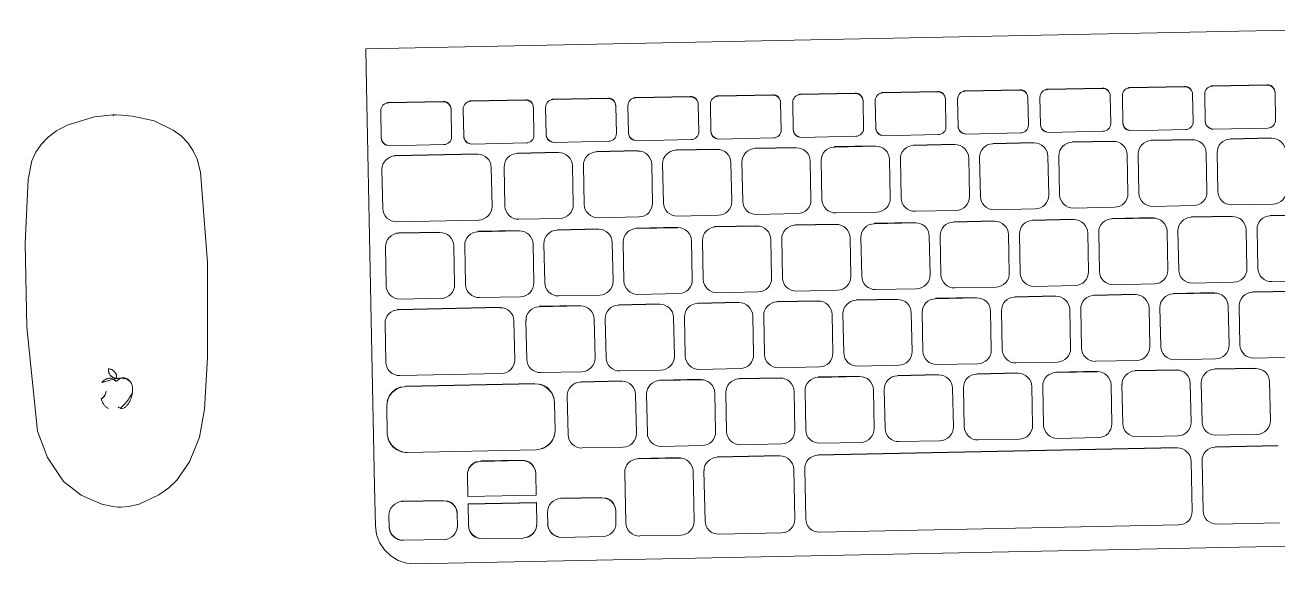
# Model space of a CAD drawing. Header units: metres. Extents: x -71 to 881, y -503 to 661.
# Drawn here: x 201.452 to 201.7729, y -243.3375 to -243.1995 of the extents above; entities that cross this region are included whole.
import ezdxf

# ---------------------------------------------------------------- set-up
doc = ezdxf.new("R2010")
doc.units = ezdxf.units.M
doc.layers.add('07. Mobiliário', color=51, linetype='Continuous', lineweight=5)

msp = doc.modelspace()

# ---------------------------------------------------------------- linework, layer by layer
at = {"layer": '07. Mobiliário', "lineweight": 5}
for p, q in [((201.5393, -243.20557), (201.83924, -243.19951)), ((201.5393, -243.2056), (201.53949, -243.21523)), ((201.53949, -243.21524), (201.54157, -243.31768)), ((201.64351, -243.21735), (201.62951, -243.21763)), ((201.66461, -243.21692), (201.65061, -243.2172)), ((201.65062, -243.2173), (201.66461, -243.21702)), ((201.68571, -243.21649), (201.67172, -243.21678)), ((201.67172, -243.21688), (201.68572, -243.21659)), ((201.70682, -243.21607), (201.69282, -243.21635)), ((201.69282, -243.21645), (201.70682, -243.21617)), ((201.72792, -243.21564), (201.71392, -243.21592)), ((201.71393, -243.21602), (201.72792, -243.21574)), ((201.74902, -243.21521), (201.73503, -243.2155)), ((201.73503, -243.2156), (201.74903, -243.21531)), ((201.75107, -243.21726), (201.75121, -243.22424)), ((201.75432, -243.22421), (201.75417, -243.21719)), ((201.77013, -243.21479), (201.75613, -243.21507)), ((201.75613, -243.21517), (201.77013, -243.21489)), ((201.77217, -243.21683), (201.77231, -243.22384)), ((201.55909, -243.21906), (201.5451, -243.21934)), ((201.5451, -243.21944), (201.55909, -243.21916)), ((201.5802, -243.21863), (201.5662, -243.21891)), ((201.5662, -243.21901), (201.5802, -243.21873)), ((201.58549, -243.2276), (201.58534, -243.22061)), ((201.6013, -243.2182), (201.5873, -243.21849)), ((201.5873, -243.21858), (201.6013, -243.2183)), ((201.60334, -243.22025), (201.60348, -243.22723)), ((201.60659, -243.22717), (201.60645, -243.22018)), ((201.6224, -243.21778), (201.60841, -243.21806)), ((201.60841, -243.21816), (201.62241, -243.21787)), ((201.62444, -243.21982), (201.62459, -243.22681)), ((201.62769, -243.22674), (201.62755, -243.21976)), ((201.62951, -243.21773), (201.64351, -243.21745)), ((201.64555, -243.21939), (201.64569, -243.22638)), ((201.6488, -243.22632), (201.64866, -243.21933)), ((201.66665, -243.21896), (201.66679, -243.22595)), ((201.6699, -243.22589), (201.66976, -243.2189)), ((201.68776, -243.21854), (201.6879, -243.22553)), ((201.691, -243.22546), (201.69086, -243.21847)), ((201.70886, -243.21811), (201.709, -243.2251)), ((201.71211, -243.22504), (201.71197, -243.21805)), ((201.72996, -243.21768), (201.7301, -243.22467)), ((201.73321, -243.22461), (201.73307, -243.21762)), ((201.54328, -243.22845), (201.54314, -243.22146)), ((201.56113, -243.2211), (201.56128, -243.22809)), ((201.56438, -243.22802), (201.56424, -243.22104)), ((201.58224, -243.22067), (201.58238, -243.22766)), ((201.72814, -243.2267), (201.71415, -243.22698)), ((201.74925, -243.22627), (201.73525, -243.22655)), ((201.77035, -243.22587), (201.75636, -243.22615)), ((201.55932, -243.23011), (201.54532, -243.23039)), ((201.58042, -243.22968), (201.56642, -243.22997)), ((201.60152, -243.22926), (201.58753, -243.22954)), ((201.62263, -243.22883), (201.60863, -243.22911)), ((201.64373, -243.2284), (201.62973, -243.22869)), ((201.66483, -243.22798), (201.65084, -243.22826)), ((201.68594, -243.22755), (201.67194, -243.22783)), ((201.69014, -243.23001), (201.6796, -243.23023)), ((201.6796, -243.23033), (201.69015, -243.23011)), ((201.70704, -243.22712), (201.69304, -243.22741)), ((201.71044, -243.2296), (201.6999, -243.22982)), ((201.6999, -243.22991), (201.71044, -243.2297)), ((201.73074, -243.22919), (201.72019, -243.2294)), ((201.72019, -243.2295), (201.73074, -243.22929)), ((201.75098, -243.22878), (201.74049, -243.22899)), ((201.74049, -243.22909), (201.75098, -243.22888)), ((201.77133, -243.2284), (201.76071, -243.22861)), ((201.76071, -243.22871), (201.77133, -243.2285)), ((201.56787, -243.23248), (201.54682, -243.23291)), ((201.54683, -243.23301), (201.56787, -243.23258)), ((201.58866, -243.23207), (201.57812, -243.23228)), ((201.57812, -243.23238), (201.58867, -243.23217)), ((201.60896, -243.23165), (201.59842, -243.23187)), ((201.59842, -243.23197), (201.60896, -243.23175)), ((201.62926, -243.23124), (201.61871, -243.23146)), ((201.61871, -243.23156), (201.62926, -243.23134)), ((201.64955, -243.23083), (201.63901, -243.23105)), ((201.63901, -243.23115), (201.64955, -243.23093)), ((201.66985, -243.23042), (201.6593, -243.23064)), ((201.65931, -243.23074), (201.66985, -243.23052)), ((201.69371, -243.23341), (201.69371, -243.23351)), ((201.69651, -243.23341), (201.69651, -243.23331)), ((201.69671, -243.24338), (201.69651, -243.23341)), ((201.71401, -243.233), (201.71401, -243.2331)), ((201.71401, -243.2331), (201.71421, -243.24302)), ((201.71681, -243.233), (201.71681, -243.2329)), ((201.71701, -243.24296), (201.71681, -243.233)), ((201.7343, -243.23259), (201.73431, -243.23269)), ((201.73431, -243.23269), (201.73451, -243.24261)), ((201.73711, -243.23259), (201.7371, -243.23249)), ((201.73731, -243.24255), (201.73711, -243.23259)), ((201.75455, -243.23218), (201.75455, -243.23228)), ((201.75455, -243.23228), (201.75475, -243.2422)), ((201.75735, -243.23218), (201.75735, -243.23208)), ((201.75755, -243.24214), (201.75735, -243.23218)), ((201.54344, -243.2365), (201.54344, -243.2364)), ((201.54364, -243.24647), (201.54344, -243.2365)), ((201.57144, -243.23588), (201.57144, -243.23598)), ((201.57144, -243.23598), (201.57164, -243.2459)), ((201.57474, -243.23588), (201.57474, -243.23578)), ((201.57494, -243.24584), (201.57474, -243.23588)), ((201.59223, -243.23547), (201.59224, -243.23557)), ((201.59224, -243.23557), (201.59244, -243.24548)), ((201.59503, -243.23546), (201.59503, -243.23537)), ((201.59524, -243.24543), (201.59503, -243.23546)), ((201.61253, -243.23506), (201.61253, -243.23516)), ((201.61253, -243.23516), (201.61273, -243.24507)), ((201.61533, -243.23505), (201.61533, -243.23495)), ((201.61553, -243.24502), (201.61533, -243.23505)), ((201.63283, -243.23465), (201.63283, -243.23475)), ((201.63283, -243.23475), (201.63303, -243.24466)), ((201.63563, -243.23464), (201.63562, -243.23454)), ((201.63583, -243.24461), (201.63563, -243.23464)), ((201.65312, -243.23424), (201.65312, -243.23433)), ((201.65312, -243.23433), (201.65332, -243.24425)), ((201.65592, -243.23423), (201.65592, -243.23413)), ((201.65612, -243.2442), (201.65592, -243.23423)), ((201.67342, -243.23382), (201.67342, -243.23392)), ((201.67342, -243.23392), (201.67362, -243.24384)), ((201.67622, -243.23382), (201.67622, -243.23372)), ((201.67642, -243.24378), (201.67622, -243.23382)), ((201.69371, -243.23351), (201.69392, -243.24343)), ((201.73108, -243.24615), (201.72058, -243.24637)), ((201.75132, -243.24574), (201.74088, -243.24596)), ((201.7717, -243.24533), (201.76112, -243.24555)), ((201.56821, -243.24945), (201.54721, -243.24987)), ((201.58901, -243.24903), (201.57851, -243.24924)), ((201.6093, -243.24862), (201.59881, -243.24883)), ((201.6296, -243.24821), (201.6191, -243.24842)), ((201.64989, -243.24779), (201.6394, -243.24801)), ((201.67019, -243.24738), (201.65969, -243.2476)), ((201.69049, -243.24697), (201.67999, -243.24719)), ((201.71078, -243.24656), (201.70028, -243.24678)), ((201.72064, -243.24922), (201.71009, -243.24944)), ((201.7101, -243.24954), (201.72064, -243.24932)), ((201.74093, -243.24881), (201.73039, -243.24903)), ((201.73039, -243.24913), (201.74094, -243.24891)), ((201.76118, -243.2484), (201.75069, -243.24862)), ((201.75069, -243.24872), (201.76118, -243.2485)), ((201.78153, -243.24802), (201.77096, -243.24823)), ((201.77096, -243.24833), (201.78153, -243.24812)), ((201.55827, -243.25251), (201.54773, -243.25272)), ((201.54773, -243.25282), (201.55827, -243.25261)), ((201.57857, -243.2521), (201.56802, -243.25231)), ((201.56803, -243.25241), (201.57857, -243.2522)), ((201.59886, -243.25169), (201.58832, -243.2519)), ((201.58832, -243.252), (201.59887, -243.25179)), ((201.61916, -243.25128), (201.60862, -243.25149)), ((201.60862, -243.25159), (201.61916, -243.25138)), ((201.63945, -243.25087), (201.62891, -243.25108)), ((201.62891, -243.25118), (201.63946, -243.25097)), ((201.65975, -243.25046), (201.64921, -243.25067)), ((201.64921, -243.25077), (201.65975, -243.25056)), ((201.68005, -243.25005), (201.6695, -243.25026)), ((201.66951, -243.25036), (201.68005, -243.25015)), ((201.70034, -243.24964), (201.6898, -243.24985)), ((201.6898, -243.24995), (201.70034, -243.24973)), ((201.72421, -243.25263), (201.72421, -243.25273)), ((201.72421, -243.25273), (201.72441, -243.26264)), ((201.72701, -243.25262), (201.72701, -243.25252)), ((201.72721, -243.26259), (201.72701, -243.25262)), ((201.7445, -243.25222), (201.74451, -243.25232)), ((201.74451, -243.25232), (201.74471, -243.26223)), ((201.7473, -243.25221), (201.7473, -243.25211)), ((201.74751, -243.26218), (201.7473, -243.25221)), ((201.76477, -243.25183), (201.76478, -243.25193)), ((201.76478, -243.25193), (201.76498, -243.26185)), ((201.76757, -243.25183), (201.76757, -243.25173)), ((201.76778, -243.26179), (201.76757, -243.25183)), ((201.56184, -243.25591), (201.56184, -243.25601)), ((201.56464, -243.25591), (201.56464, -243.25581)), ((201.56484, -243.26587), (201.56464, -243.25591)), ((201.58214, -243.2555), (201.58214, -243.2556)), ((201.58214, -243.2556), (201.58234, -243.26552)), ((201.58494, -243.2555), (201.58494, -243.2554)), ((201.58514, -243.26546), (201.58494, -243.2555)), ((201.60243, -243.25509), (201.60243, -243.25519)), ((201.60243, -243.25519), (201.60264, -243.26511)), ((201.60523, -243.25509), (201.60523, -243.25499)), ((201.60543, -243.26505), (201.60523, -243.25509)), ((201.62273, -243.25468), (201.62273, -243.25478)), ((201.62273, -243.25478), (201.62293, -243.2647)), ((201.62553, -243.25468), (201.62553, -243.25458)), ((201.62573, -243.26464), (201.62553, -243.25468)), ((201.64302, -243.25427), (201.64303, -243.25437)), ((201.64303, -243.25437), (201.64323, -243.26429)), ((201.64582, -243.25427), (201.64582, -243.25417)), ((201.64603, -243.26423), (201.64582, -243.25427)), ((201.66332, -243.25386), (201.66332, -243.25396)), ((201.66332, -243.25396), (201.66352, -243.26388)), ((201.66612, -243.25386), (201.66612, -243.25376)), ((201.66632, -243.26382), (201.66612, -243.25386)), ((201.68362, -243.25345), (201.68362, -243.25355)), ((201.68362, -243.25355), (201.68382, -243.26346)), ((201.68642, -243.25345), (201.68641, -243.25335)), ((201.68662, -243.26341), (201.68642, -243.25345)), ((201.70391, -243.25304), (201.70391, -243.25314)), ((201.70391, -243.25314), (201.70411, -243.26305)), ((201.70671, -243.25303), (201.70671, -243.25293)), ((201.70691, -243.263), (201.70671, -243.25303)), ((201.54435, -243.25632), (201.54434, -243.25622)), ((201.54455, -243.26628), (201.54435, -243.25632)), ((201.56184, -243.25601), (201.56204, -243.26593)), ((201.76157, -243.26537), (201.75108, -243.26558)), ((201.78187, -243.26498), (201.77135, -243.26519)), ((201.59921, -243.26865), (201.58871, -243.26886)), ((201.6195, -243.26824), (201.609, -243.26845)), ((201.6398, -243.26783), (201.6293, -243.26804)), ((201.66009, -243.26742), (201.6496, -243.26763)), ((201.68039, -243.26701), (201.66989, -243.26722)), ((201.70069, -243.2666), (201.69019, -243.26681)), ((201.72098, -243.26619), (201.71048, -243.2664)), ((201.73633, -243.26843), (201.72579, -243.26864)), ((201.72579, -243.26874), (201.73633, -243.26853)), ((201.74128, -243.26578), (201.73078, -243.26599)), ((201.75663, -243.26802), (201.74608, -243.26823)), ((201.74609, -243.26833), (201.75663, -243.26812)), ((201.7769, -243.26761), (201.76638, -243.26782)), ((201.76638, -243.26792), (201.7769, -243.26771)), ((201.57371, -243.27176), (201.54767, -243.27229)), ((201.54767, -243.27239), (201.57371, -243.27186)), ((201.55861, -243.26947), (201.54812, -243.26968)), ((201.57891, -243.26906), (201.56841, -243.26927)), ((201.59426, -243.2713), (201.58372, -243.27152)), ((201.58372, -243.27162), (201.59426, -243.2714)), ((201.61456, -243.27089), (201.60401, -243.27111)), ((201.60401, -243.27121), (201.61456, -243.27099)), ((201.63485, -243.27048), (201.62431, -243.2707)), ((201.62431, -243.2708), (201.63485, -243.27058)), ((201.65515, -243.27007), (201.6446, -243.27029)), ((201.64461, -243.27039), (201.65515, -243.27017)), ((201.67544, -243.26966), (201.6649, -243.26988)), ((201.6649, -243.26997), (201.67545, -243.26976)), ((201.69574, -243.26925), (201.6852, -243.26946)), ((201.6852, -243.26956), (201.69574, -243.26935)), ((201.71603, -243.26884), (201.70549, -243.26905)), ((201.70549, -243.26915), (201.71604, -243.26894)), ((201.7399, -243.27183), (201.7399, -243.27193)), ((201.7399, -243.27193), (201.7401, -243.28185)), ((201.7427, -243.27183), (201.7427, -243.27173)), ((201.7429, -243.28179), (201.7427, -243.27183)), ((201.7602, -243.27142), (201.7602, -243.27152)), ((201.7602, -243.27152), (201.7604, -243.28144)), ((201.763, -243.27142), (201.76299, -243.27132)), ((201.7632, -243.28138), (201.763, -243.27142)), ((201.57723, -243.27512), (201.57723, -243.27522)), ((201.58033, -243.27511), (201.58033, -243.27501)), ((201.58054, -243.28508), (201.58033, -243.27511)), ((201.59783, -243.27471), (201.59783, -243.27481)), ((201.59783, -243.27481), (201.59803, -243.28472)), ((201.60063, -243.2747), (201.60063, -243.2746)), ((201.60083, -243.28467), (201.60063, -243.2747)), ((201.61812, -243.2743), (201.61813, -243.27439)), ((201.61813, -243.27439), (201.61833, -243.28431)), ((201.62093, -243.27429), (201.62092, -243.27419)), ((201.62113, -243.28426), (201.62093, -243.27429)), ((201.63842, -243.27388), (201.63842, -243.27398)), ((201.63842, -243.27398), (201.63862, -243.2839)), ((201.64122, -243.27388), (201.64122, -243.27378)), ((201.64142, -243.28385), (201.64122, -243.27388)), ((201.65872, -243.27347), (201.65872, -243.27357)), ((201.65872, -243.27357), (201.65892, -243.28349)), ((201.66152, -243.27347), (201.66152, -243.27337)), ((201.66172, -243.28343), (201.66152, -243.27347)), ((201.67901, -243.27306), (201.67901, -243.27316)), ((201.67901, -243.27316), (201.67922, -243.28308)), ((201.68181, -243.27306), (201.68181, -243.27296)), ((201.68201, -243.28302), (201.68181, -243.27306)), ((201.69931, -243.27265), (201.69931, -243.27275)), ((201.69931, -243.27275), (201.69951, -243.28267)), ((201.70211, -243.27265), (201.70211, -243.27255)), ((201.70231, -243.28261), (201.70211, -243.27265)), ((201.7196, -243.27224), (201.71961, -243.27234)), ((201.71961, -243.27234), (201.71981, -243.28226)), ((201.7224, -243.27224), (201.7224, -243.27214)), ((201.72261, -243.2822), (201.7224, -243.27224)), ((201.54424, -243.27593), (201.54424, -243.27583)), ((201.54444, -243.28585), (201.54424, -243.27593)), ((201.57723, -243.27522), (201.57743, -243.28518)), ((201.77724, -243.28457), (201.76677, -243.28478)), ((201.6149, -243.28786), (201.6044, -243.28807)), ((201.63519, -243.28744), (201.6247, -243.28766)), ((201.65549, -243.28703), (201.64499, -243.28725)), ((201.67579, -243.28662), (201.66529, -243.28684)), ((201.69608, -243.28621), (201.68558, -243.28643)), ((201.71638, -243.2858), (201.70588, -243.28601)), ((201.73667, -243.28539), (201.72618, -243.2856)), ((201.74691, -243.28774), (201.73636, -243.28796)), ((201.73637, -243.28806), (201.74691, -243.28784)), ((201.75697, -243.28498), (201.74647, -243.28519)), ((201.7672, -243.28733), (201.75666, -243.28755)), ((201.75666, -243.28764), (201.7672, -243.28743)), ((201.574, -243.28873), (201.54801, -243.28925)), ((201.5946, -243.28827), (201.5841, -243.28848)), ((201.60484, -243.29062), (201.59429, -243.29083)), ((201.59429, -243.29093), (201.60484, -243.29072)), ((201.62513, -243.29021), (201.61459, -243.29042)), ((201.61459, -243.29052), (201.62513, -243.29031)), ((201.64543, -243.2898), (201.63488, -243.29001)), ((201.63489, -243.29011), (201.64543, -243.2899)), ((201.66572, -243.28938), (201.65518, -243.2896)), ((201.65518, -243.2897), (201.66573, -243.28948)), ((201.68602, -243.28897), (201.67548, -243.28919)), ((201.67548, -243.28929), (201.68602, -243.28907)), ((201.70632, -243.28856), (201.69577, -243.28878)), ((201.69577, -243.28888), (201.70632, -243.28866)), ((201.72661, -243.28815), (201.71607, -243.28837)), ((201.71607, -243.28847), (201.72661, -243.28825)), ((201.75048, -243.29114), (201.75048, -243.29124)), ((201.75048, -243.29124), (201.75068, -243.30116)), ((201.75328, -243.29114), (201.75328, -243.29104)), ((201.75348, -243.3011), (201.75328, -243.29114)), ((201.77077, -243.29073), (201.77077, -243.29083)), ((201.77077, -243.29083), (201.77098, -243.30075)), ((201.58256, -243.29129), (201.54956, -243.29196)), ((201.54957, -243.29205), (201.58256, -243.29139)), ((201.59091, -243.29443), (201.59091, -243.29433)), ((201.59111, -243.30439), (201.59091, -243.29443)), ((201.60841, -243.29402), (201.60841, -243.29412)), ((201.60841, -243.29412), (201.60861, -243.30404)), ((201.61121, -243.29402), (201.6112, -243.29392)), ((201.61141, -243.30398), (201.61121, -243.29402)), ((201.6287, -243.29361), (201.6287, -243.29371)), ((201.6287, -243.29371), (201.6289, -243.30362)), ((201.6315, -243.29361), (201.6315, -243.29351)), ((201.6317, -243.30357), (201.6315, -243.29361)), ((201.649, -243.2932), (201.649, -243.2933)), ((201.649, -243.2933), (201.6492, -243.30321)), ((201.6518, -243.29319), (201.6518, -243.2931)), ((201.652, -243.30316), (201.6518, -243.29319)), ((201.66929, -243.29279), (201.6693, -243.29289)), ((201.6693, -243.29289), (201.6695, -243.3028)), ((201.67209, -243.29278), (201.67209, -243.29268)), ((201.6723, -243.30275), (201.67209, -243.29278)), ((201.68959, -243.29238), (201.68959, -243.29248)), ((201.68959, -243.29248), (201.68979, -243.30239)), ((201.69239, -243.29237), (201.69239, -243.29227)), ((201.69259, -243.30234), (201.69239, -243.29237)), ((201.70988, -243.29197), (201.70989, -243.29206)), ((201.70989, -243.29206), (201.71009, -243.30198)), ((201.71269, -243.29196), (201.71268, -243.29186)), ((201.71289, -243.30193), (201.71269, -243.29196)), ((201.73018, -243.29155), (201.73018, -243.29165)), ((201.73018, -243.29165), (201.73038, -243.30157)), ((201.73298, -243.29155), (201.73298, -243.29145)), ((201.73318, -243.30152), (201.73298, -243.29155)), ((201.54467, -243.29712), (201.54467, -243.29702)), ((201.54481, -243.30406), (201.54467, -243.29712)), ((201.58766, -243.29615), (201.58766, -243.29625)), ((201.58766, -243.29625), (201.5878, -243.30319)), ((201.62548, -243.30717), (201.61498, -243.30738)), ((201.64577, -243.30676), (201.63527, -243.30697)), ((201.66607, -243.30635), (201.65557, -243.30656)), ((201.68636, -243.30594), (201.67586, -243.30615)), ((201.70666, -243.30553), (201.69616, -243.30574)), ((201.72695, -243.30511), (201.71646, -243.30533)), ((201.74725, -243.3047), (201.73675, -243.30492)), ((201.77292, -243.30715), (201.75688, -243.30748)), ((201.75688, -243.30758), (201.77292, -243.30725)), ((201.76755, -243.30429), (201.75705, -243.30451)), ((201.5829, -243.30825), (201.54991, -243.30892)), ((201.60518, -243.30758), (201.59468, -243.30779)), ((201.61955, -243.31026), (201.60901, -243.31047)), ((201.60901, -243.31057), (201.61955, -243.31036)), ((201.64535, -243.30973), (201.6293, -243.31006)), ((201.62931, -243.31016), (201.64535, -243.30983)), ((201.74713, -243.30767), (201.6551, -243.30954)), ((201.6551, -243.30963), (201.74713, -243.30777)), ((201.57925, -243.31089), (201.56876, -243.31111)), ((201.56876, -243.31121), (201.57926, -243.31099)), ((201.62312, -243.31366), (201.62312, -243.31376)), ((201.62592, -243.31365), (201.62592, -243.31355)), ((201.62618, -243.32646), (201.62592, -243.31365)), ((201.64892, -243.31313), (201.64892, -243.31323)), ((201.64892, -243.31323), (201.64918, -243.32599)), ((201.65172, -243.31313), (201.65171, -243.31303)), ((201.65198, -243.32594), (201.65172, -243.31313)), ((201.7507, -243.31107), (201.7507, -243.31117)), ((201.7507, -243.31117), (201.75096, -243.32393)), ((201.7535, -243.31107), (201.75349, -243.31097)), ((201.75375, -243.32388), (201.7535, -243.31107)), ((201.56533, -243.31475), (201.56533, -243.31465)), ((201.56544, -243.32021), (201.56533, -243.31475)), ((201.58282, -243.3143), (201.58283, -243.3144)), ((201.58283, -243.3144), (201.58294, -243.31986)), ((201.60563, -243.31407), (201.60562, -243.31397)), ((201.60589, -243.32692), (201.60563, -243.31407)), ((201.62312, -243.31376), (201.62338, -243.32656)), ((201.54157, -243.31768), (201.54177, -243.32768)), ((201.58294, -243.31986), (201.56544, -243.32021)), ((201.55918, -243.32121), (201.54866, -243.32143)), ((201.54866, -243.32153), (201.55918, -243.32131)), ((201.58297, -243.32176), (201.56548, -243.32211)), ((201.56548, -243.32221), (201.58298, -243.32186)), ((201.56548, -243.32221), (201.56548, -243.32211)), ((201.56559, -243.32765), (201.56548, -243.32221)), ((201.58297, -243.32176), (201.58298, -243.32186)), ((201.58298, -243.32186), (201.58309, -243.32729)), ((201.59975, -243.32045), (201.58925, -243.32066)), ((201.58926, -243.32076), (201.59975, -243.32055)), ((201.54523, -243.32507), (201.54523, -243.32497)), ((201.54529, -243.32802), (201.54523, -243.32507)), ((201.56273, -243.3246), (201.56273, -243.3247)), ((201.56273, -243.3247), (201.56279, -243.32766)), ((201.58583, -243.3243), (201.58582, -243.3242)), ((201.58589, -243.32728), (201.58583, -243.3243)), ((201.60332, -243.32385), (201.60332, -243.32395)), ((201.60332, -243.32395), (201.60338, -243.32693)), ((201.64575, -243.32954), (201.62975, -243.32986)), ((201.74753, -243.32748), (201.65555, -243.32934)), ((201.77332, -243.32696), (201.75732, -243.32728)), ((201.55936, -243.33121), (201.54886, -243.33142)), ((201.55197, -243.33747), (201.83191, -243.33181)), ((201.57966, -243.33084), (201.56916, -243.33105)), ((201.59995, -243.33047), (201.58946, -243.33068)), ((201.61995, -243.33011), (201.60946, -243.33032))]:
    msp.add_line(p, q, dxfattribs=at)
at = {"layer": '07. Mobiliário', "lineweight": 5, "flags": 128}
for points in [[(201.47463, -243.22253), (201.46984, -243.22299), (201.46278, -243.2251), (201.4601, -243.22656), (201.45791, -243.22823), (201.45618, -243.23006), (201.45481, -243.23209), (201.4538, -243.23431), (201.45284, -243.23903), (201.45203, -243.25533), (201.45249, -243.27685), (201.45523, -243.30346), (201.45774, -243.31023), (201.46189, -243.31635), (201.46637, -243.31988), (201.47167, -243.3222), (201.47447, -243.32279), (201.4759, -243.32292), (201.47666, -243.32293)], [(201.47666, -243.32293), (201.47864, -243.32274), (201.48122, -243.32213), (201.48633, -243.31978), (201.48882, -243.31801), (201.49093, -243.31601), (201.49414, -243.31137), (201.49669, -243.30502), (201.498, -243.29782), (201.49879, -243.28464), (201.49879, -243.26033), (201.49693, -243.23717), (201.49608, -243.23387), (201.49507, -243.2317), (201.49369, -243.22967), (201.49198, -243.22789), (201.48999, -243.22639), (201.48506, -243.22405), (201.47953, -243.22281), (201.47675, -243.22257), (201.47535, -243.22253), (201.47463, -243.22253)], [(201.55197, -243.33747), (201.54974, -243.33727), (201.54761, -243.33657), (201.54569, -243.33542), (201.54407, -243.33387), (201.54285, -243.332), (201.54206, -243.3299), (201.54177, -243.32768)]]:
    msp.add_lwpolyline(points, dxfattribs=at)
at = {"layer": '07. Mobiliário', "lineweight": 5, "extrusion": (0, 0, -1)}
for centre, major_axis, start_param, end_param in [((201.64355, -243.21933), (-0.002, -0.00004), 1.570796, 3.141593), ((201.64355, -243.21943), (0.002, 0.00004), 4.712389, 6.283185), ((201.65066, -243.21929), (-0.002, -0.00004), 0, 1.570796), ((201.65065, -243.21919), (-0.002, -0.00004), 1.308997, 1.570796), ((201.66465, -243.21891), (-0.002, -0.00004), 1.570796, 3.141593), ((201.66465, -243.21901), (0.002, 0.00004), 4.712389, 6.283185), ((201.67176, -243.21886), (-0.002, -0.00004), 0, 1.570796), ((201.67176, -243.21876), (0.002, 0.00004), 4.45059, 4.712389), ((201.68575, -243.21848), (-0.002, -0.00004), 1.570796, 3.141593), ((201.68576, -243.21858), (-0.002, -0.00004), 1.570796, 3.141593), ((201.69286, -243.21843), (-0.002, -0.00004), 0, 1.570796), ((201.69286, -243.21833), (-0.002, -0.00004), 1.308997, 1.570796), ((201.70686, -243.21805), (-0.002, -0.00004), 1.570796, 3.141593), ((201.70686, -243.21815), (0.002, 0.00004), 4.712389, 6.283185), ((201.71397, -243.21801), (-0.002, -0.00004), 0, 1.570796), ((201.71396, -243.21791), (0.002, 0.00004), 4.45059, 4.712389), ((201.72796, -243.21762), (-0.002, -0.00004), 1.570796, 3.141593), ((201.72796, -243.21772), (-0.002, -0.00004), 1.570796, 3.141593), ((201.73507, -243.21758), (-0.002, -0.00004), 0, 1.570796), ((201.73507, -243.21748), (-0.002, -0.00004), 1.308997, 1.570796), ((201.74906, -243.2172), (-0.002, -0.00004), 1.570796, 3.141593), ((201.74907, -243.2173), (0.002, 0.00004), 4.712389, 6.283185), ((201.75617, -243.21715), (-0.002, -0.00004), 0, 1.570796), ((201.75617, -243.21705), (0.002, 0.00004), 4.45059, 4.712389), ((201.77017, -243.21677), (-0.002, -0.00004), 1.570796, 3.141593), ((201.77017, -243.21687), (-0.002, -0.00004), 1.570796, 3.141593), ((201.54514, -243.22142), (-0.002, -0.00004), 0, 1.570796), ((201.54514, -243.22132), (0.002, 0.00004), 4.45059, 4.712389), ((201.55913, -243.22104), (-0.002, -0.00004), 1.570796, 3.141593), ((201.55913, -243.22114), (-0.002, -0.00004), 1.570796, 3.141593), ((201.56624, -243.221), (-0.002, -0.00004), 0, 1.570796), ((201.56624, -243.2209), (0.002, 0.00004), 4.45059, 4.712389), ((201.58024, -243.22061), (-0.002, -0.00004), 1.570796, 3.141593), ((201.58024, -243.22071), (0.002, 0.00004), 4.712389, 6.283185), ((201.58734, -243.22057), (-0.002, -0.00004), 0, 1.570796), ((201.58734, -243.22047), (0.002, 0.00004), 4.45059, 4.712389), ((201.60134, -243.22019), (-0.002, -0.00004), 1.570796, 3.141593), ((201.60134, -243.22029), (0.002, 0.00004), 4.712389, 6.283185), ((201.60845, -243.22014), (-0.002, -0.00004), 0, 1.570796), ((201.60845, -243.22004), (0.002, 0.00004), 4.45059, 4.712389), ((201.62244, -243.21976), (0.002, 0.00004), 4.712389, 6.283185), ((201.62245, -243.21986), (-0.002, -0.00004), 1.570796, 3.141593), ((201.62955, -243.21972), (-0.002, -0.00004), 0, 1.570796), ((201.62955, -243.21962), (-0.002, -0.00004), 1.308997, 1.570796), ((201.77031, -243.22388), (-0.002, -0.00004), 3.141593, 4.712389), ((201.60859, -243.22703), (-0.002, -0.00004), 4.974188, 6.283185), ((201.62259, -243.22685), (-0.002, -0.00004), 3.141593, 4.712389), ((201.62969, -243.2266), (-0.002, -0.00004), 4.974188, 6.283185), ((201.62969, -243.2267), (0.002, 0.00004), 1.570796, 3.141593), ((201.64369, -243.22642), (-0.002, -0.00004), 3.141593, 4.712389), ((201.65079, -243.22618), (-0.002, -0.00004), 4.974188, 6.283185), ((201.6508, -243.22628), (0.002, 0.00004), 1.570796, 3.141593), ((201.66479, -243.22599), (-0.002, -0.00004), 3.141593, 4.712389), ((201.6719, -243.22575), (-0.002, -0.00004), 4.974188, 6.283185), ((201.6719, -243.22585), (-0.002, -0.00004), 4.712389, 6.283185), ((201.6859, -243.22557), (-0.002, -0.00004), 3.141593, 4.712389), ((201.693, -243.22532), (-0.002, -0.00004), 4.974188, 6.283185), ((201.693, -243.22542), (0.002, 0.00004), 1.570796, 3.141593), ((201.707, -243.22514), (-0.002, -0.00004), 3.141593, 4.712389), ((201.71411, -243.2249), (-0.002, -0.00004), 4.974188, 6.283185), ((201.71411, -243.225), (-0.002, -0.00004), 4.712389, 6.283185), ((201.7281, -243.22471), (-0.002, -0.00004), 3.141593, 4.712389), ((201.73521, -243.22447), (-0.002, -0.00004), 4.974188, 6.283185), ((201.73521, -243.22457), (0.002, 0.00004), 1.570796, 3.141593), ((201.74921, -243.22429), (-0.002, -0.00004), 3.141593, 4.712389), ((201.75631, -243.22407), (-0.002, -0.00004), 4.974188, 6.283185), ((201.75631, -243.22417), (-0.002, -0.00004), 4.712389, 6.283185), ((201.54528, -243.22831), (-0.002, -0.00004), 4.974188, 6.283185), ((201.54528, -243.22841), (0.002, 0.00004), 1.570796, 3.141593), ((201.55928, -243.22813), (-0.002, -0.00004), 3.141593, 4.712389), ((201.56638, -243.22788), (-0.002, -0.00004), 4.974188, 6.283185), ((201.56638, -243.22798), (0.002, 0.00004), 1.570796, 3.141593), ((201.58038, -243.2277), (-0.002, -0.00004), 3.141593, 4.712389), ((201.58748, -243.22746), (-0.002, -0.00004), 4.974188, 6.283185), ((201.58749, -243.22756), (0.002, 0.00004), 1.570796, 3.141593), ((201.60148, -243.22727), (-0.002, -0.00004), 3.141593, 4.712389), ((201.60859, -243.22713), (0.002, 0.00004), 1.570796, 3.141593), ((201.69022, -243.23358), (-0.0035, -0.00007), 1.570796, 3.141593), ((201.69997, -243.23334), (-0.00345, -0.00007), 0, 1.570796), ((201.71051, -243.23317), (-0.0035, -0.00007), 1.570796, 3.141593), ((201.72026, -243.23293), (0.00345, 0.00007), 3.141593, 4.712389), ((201.73081, -243.23276), (-0.0035, -0.00007), 1.570796, 3.141593), ((201.74056, -243.23252), (0.00345, 0.00007), 3.141593, 4.712389), ((201.75105, -243.23235), (-0.0035, -0.00007), 1.570796, 3.141593), ((201.76078, -243.23211), (-0.00343, -0.00007), 0, 1.570796), ((201.7714, -243.23197), (-0.0035, -0.00007), 1.570796, 3.141593), ((201.5469, -243.23643), (0.00345, 0.00007), 3.141593, 4.712389), ((201.54689, -243.23633), (-0.00345, -0.00007), 1.520519, 1.570796), ((201.56794, -243.23605), (0.0035, 0.00007), 4.712389, 6.283185), ((201.57819, -243.23581), (0.00345, 0.00007), 3.141593, 4.712389), ((201.58874, -243.23564), (0.0035, 0.00007), 4.712389, 6.283185), ((201.59849, -243.23539), (0.00345, 0.00007), 3.141593, 4.712389), ((201.60903, -243.23523), (-0.0035, -0.00007), 1.570796, 3.141593), ((201.61878, -243.23498), (-0.00345, -0.00007), 0, 1.570796), ((201.62933, -243.23482), (0.0035, 0.00007), 4.712389, 6.283185), ((201.63908, -243.23457), (-0.00345, -0.00007), 0, 1.570796), ((201.64962, -243.23441), (0.0035, 0.00007), 4.712389, 6.283185), ((201.65938, -243.23416), (-0.00345, -0.00007), 0, 1.570796), ((201.66992, -243.23399), (-0.0035, -0.00007), 1.570796, 3.141593), ((201.67967, -243.23375), (-0.00345, -0.00007), 0, 1.570796), ((201.71071, -243.24309), (-0.0035, -0.00007), 3.141593, 4.712389), ((201.72051, -243.24289), (0.0035, 0.00007), 1.570796, 3.141593), ((201.73101, -243.24268), (-0.0035, -0.00007), 3.141593, 4.712389), ((201.74081, -243.24248), (-0.0035, -0.00007), 4.712389, 6.283185), ((201.75125, -243.24227), (-0.0035, -0.00007), 3.141593, 4.712389), ((201.76105, -243.24207), (0.0035, 0.00007), 1.570796, 3.141593), ((201.77163, -243.24189), (-0.00347, -0.00007), 3.141593, 4.712389), ((201.56814, -243.24597), (-0.0035, -0.00007), 3.141593, 4.712389), ((201.57844, -243.24577), (0.0035, 0.00007), 1.570796, 3.141593), ((201.58894, -243.24555), (-0.0035, -0.00007), 3.141593, 4.712389), ((201.59873, -243.24536), (0.0035, 0.00007), 1.570796, 3.141593), ((201.60923, -243.24514), (-0.0035, -0.00007), 3.141593, 4.712389), ((201.61903, -243.24495), (0.0035, 0.00007), 1.570796, 3.141593), ((201.62953, -243.24473), (-0.0035, -0.00007), 3.141593, 4.712389), ((201.63933, -243.24454), (-0.0035, -0.00007), 4.712389, 6.283185), ((201.64982, -243.24432), (-0.0035, -0.00007), 3.141593, 4.712389), ((201.65962, -243.24412), (0.0035, 0.00007), 1.570796, 3.141593), ((201.67012, -243.24391), (-0.0035, -0.00007), 3.141593, 4.712389), ((201.67992, -243.24371), (0.0035, 0.00007), 1.570796, 3.141593), ((201.69042, -243.2435), (-0.0035, -0.00007), 3.141593, 4.712389), ((201.70021, -243.2433), (-0.0035, -0.00007), 4.712389, 6.283185), ((201.54714, -243.2464), (0.0035, 0.00007), 1.570796, 3.141593), ((201.72071, -243.2528), (-0.0035, -0.00007), 1.570796, 3.141593), ((201.73046, -243.25255), (0.00345, 0.00007), 3.141593, 4.712389), ((201.74101, -243.25239), (0.0035, 0.00007), 4.712389, 6.283185), ((201.75076, -243.25214), (0.00345, 0.00007), 3.141593, 4.712389), ((201.76125, -243.252), (0.00352, 0.00007), 4.712389, 6.283185), ((201.77103, -243.25176), (0.00345, 0.00007), 3.141593, 4.712389), ((201.5478, -243.25615), (-0.00345, -0.00007), 1.373366, 1.570796), ((201.55834, -243.25608), (0.0035, 0.00007), 4.712389, 6.283185), ((201.5681, -243.25584), (-0.00345, -0.00007), 0, 1.570796), ((201.57864, -243.25567), (0.0035, 0.00007), 4.712389, 6.283185), ((201.58839, -243.25543), (0.00345, 0.00007), 3.141593, 4.712389), ((201.59894, -243.25526), (0.0035, 0.00007), 4.712389, 6.283185), ((201.60869, -243.25502), (0.00345, 0.00007), 3.141593, 4.712389), ((201.61923, -243.25485), (0.0035, 0.00007), 4.712389, 6.283185), ((201.62898, -243.25461), (-0.00345, -0.00007), 0, 1.570796), ((201.62898, -243.25451), (-0.00345, -0.00007), 1.490664, 1.570796), ((201.63953, -243.25444), (-0.0035, -0.00007), 1.570796, 3.141593), ((201.64928, -243.2542), (-0.00345, -0.00007), 0, 1.570796), ((201.65982, -243.25403), (-0.0035, -0.00007), 1.570796, 3.141593), ((201.66957, -243.25379), (-0.00345, -0.00007), 0, 1.570796), ((201.68012, -243.25362), (-0.0035, -0.00007), 1.570796, 3.141593), ((201.68987, -243.25338), (0.00345, 0.00007), 3.141593, 4.712389), ((201.70041, -243.25321), (-0.0035, -0.00007), 1.570796, 3.141593), ((201.71017, -243.25296), (-0.00345, -0.00007), 0, 1.570796), ((201.5478, -243.25625), (-0.00345, -0.00007), 0, 1.570796), ((201.74121, -243.2623), (-0.0035, -0.00007), 3.141593, 4.712389), ((201.751, -243.26211), (-0.0035, -0.00007), 4.712389, 6.283185), ((201.7615, -243.26192), (-0.00347, -0.00007), 3.141593, 4.712389), ((201.77128, -243.26172), (0.0035, 0.00007), 1.570796, 3.141593), ((201.57884, -243.26559), (-0.0035, -0.00007), 3.141593, 4.712389), ((201.58864, -243.26539), (-0.0035, -0.00007), 4.712389, 6.283185), ((201.59914, -243.26518), (-0.0035, -0.00007), 3.141593, 4.712389), ((201.60893, -243.26498), (0.0035, 0.00007), 1.570796, 3.141593), ((201.61943, -243.26477), (-0.0035, -0.00007), 3.141593, 4.712389), ((201.62923, -243.26457), (-0.0035, -0.00007), 4.712389, 6.283185), ((201.63973, -243.26436), (-0.0035, -0.00007), 3.141593, 4.712389), ((201.64953, -243.26416), (-0.0035, -0.00007), 4.712389, 6.283185), ((201.66002, -243.26395), (-0.0035, -0.00007), 3.141593, 4.712389), ((201.66982, -243.26375), (0.0035, 0.00007), 1.570796, 3.141593), ((201.68032, -243.26354), (-0.0035, -0.00007), 3.141593, 4.712389), ((201.69012, -243.26334), (0.0035, 0.00007), 1.570796, 3.141593), ((201.70062, -243.26312), (-0.0035, -0.00007), 3.141593, 4.712389), ((201.71041, -243.26293), (0.0035, 0.00007), 1.570796, 3.141593), ((201.72091, -243.26271), (-0.0035, -0.00007), 3.141593, 4.712389), ((201.73071, -243.26252), (-0.0035, -0.00007), 4.712389, 6.283185), ((201.54805, -243.26621), (-0.0035, -0.00007), 4.712389, 6.283185), ((201.55854, -243.266), (-0.0035, -0.00007), 3.141593, 4.712389), ((201.56834, -243.2658), (0.0035, 0.00007), 1.570796, 3.141593), ((201.72586, -243.27217), (0.00345, 0.00007), 3.141593, 4.712389), ((201.7364, -243.272), (0.0035, 0.00007), 4.712389, 6.283185), ((201.74615, -243.27176), (-0.00345, -0.00007), 0, 1.570796), ((201.7567, -243.27159), (0.0035, 0.00007), 4.712389, 6.283185), ((201.76645, -243.27135), (-0.00345, -0.00007), 0, 1.570796), ((201.57378, -243.27529), (0.00345, 0.00007), 4.712389, 6.283185), ((201.58379, -243.27504), (-0.00345, -0.00007), 0, 1.570796), ((201.59433, -243.27488), (-0.0035, -0.00007), 1.570796, 3.141593), ((201.60408, -243.27463), (0.00345, 0.00007), 3.141593, 4.712389), ((201.61463, -243.27447), (0.0035, 0.00007), 4.712389, 6.283185), ((201.62438, -243.27422), (0.00345, 0.00007), 3.141593, 4.712389), ((201.63492, -243.27405), (0.0035, 0.00007), 4.712389, 6.283185), ((201.64468, -243.27381), (-0.00345, -0.00007), 0, 1.570796), ((201.65522, -243.27364), (-0.0035, -0.00007), 1.570796, 3.141593), ((201.66497, -243.2734), (-0.00345, -0.00007), 0, 1.570796), ((201.67552, -243.27323), (0.0035, 0.00007), 4.712389, 6.283185), ((201.68527, -243.27299), (0.00345, 0.00007), 3.141593, 4.712389), ((201.69581, -243.27282), (-0.0035, -0.00007), 1.570796, 3.141593), ((201.70556, -243.27258), (0.00345, 0.00007), 3.141593, 4.712389), ((201.71611, -243.27241), (-0.0035, -0.00007), 1.570796, 3.141593), ((201.54774, -243.27586), (0.0035, 0.00007), 3.141593, 4.712389), ((201.54774, -243.27576), (-0.0035, -0.00007), 1.508034, 1.570796), ((201.7569, -243.28151), (-0.0035, -0.00007), 3.141593, 4.712389), ((201.7667, -243.28131), (0.0035, 0.00007), 1.570796, 3.141593), ((201.59453, -243.28479), (-0.0035, -0.00007), 3.141593, 4.712389), ((201.60433, -243.2846), (0.0035, 0.00007), 1.570796, 3.141593), ((201.61483, -243.28438), (0.0035, 0.00007), 0, 1.570796), ((201.62463, -243.28418), (-0.0035, -0.00007), 4.712389, 6.283185), ((201.63512, -243.28397), (-0.0035, -0.00007), 3.141593, 4.712389), ((201.64492, -243.28377), (0.0035, 0.00007), 1.570796, 3.141593), ((201.65542, -243.28356), (-0.0035, -0.00007), 3.141593, 4.712389), ((201.66522, -243.28336), (0.0035, 0.00007), 1.570796, 3.141593), ((201.67572, -243.28315), (-0.0035, -0.00007), 3.141593, 4.712389), ((201.68551, -243.28295), (0.0035, 0.00007), 1.570796, 3.141593), ((201.69601, -243.28274), (-0.0035, -0.00007), 3.141593, 4.712389), ((201.70581, -243.28254), (0.0035, 0.00007), 1.570796, 3.141593), ((201.71631, -243.28233), (-0.0035, -0.00007), 3.141593, 4.712389), ((201.72611, -243.28213), (0.0035, 0.00007), 1.570796, 3.141593), ((201.7366, -243.28192), (-0.0035, -0.00007), 3.141593, 4.712389), ((201.7464, -243.28172), (0.0035, 0.00007), 1.570796, 3.141593), ((201.54794, -243.28578), (0.0035, 0.00007), 1.570796, 3.141593), ((201.57393, -243.28525), (-0.0035, -0.00007), 3.141593, 4.712389), ((201.58403, -243.28501), (0.0035, 0.00007), 1.570796, 3.141593), ((201.74698, -243.29131), (0.0035, 0.00007), 4.712389, 6.283185), ((201.75673, -243.29107), (-0.00345, -0.00007), 0, 1.570796), ((201.76728, -243.2909), (-0.0035, -0.00007), 1.570796, 3.141593), ((201.59436, -243.29436), (0.00345, 0.00007), 3.141593, 4.712389), ((201.60491, -243.29419), (0.0035, 0.00007), 4.712389, 6.283185), ((201.61466, -243.29395), (0.00345, 0.00007), 3.141593, 4.712389), ((201.6252, -243.29378), (0.0035, 0.00007), 4.712389, 6.283185), ((201.63496, -243.29354), (0.00345, 0.00007), 3.141593, 4.712389), ((201.6455, -243.29337), (-0.0035, -0.00007), 1.570796, 3.141593), ((201.65525, -243.29312), (-0.00345, -0.00007), 0, 1.570796), ((201.6658, -243.29296), (-0.0035, -0.00007), 1.570796, 3.141593), ((201.67555, -243.29271), (-0.00345, -0.00007), 0, 1.570796), ((201.68609, -243.29255), (-0.0035, -0.00007), 1.570796, 3.141593), ((201.69584, -243.2923), (-0.00345, -0.00007), 0, 1.570796), ((201.70639, -243.29214), (-0.0035, -0.00007), 1.570796, 3.141593), ((201.71614, -243.29189), (0.00345, 0.00007), 3.141593, 4.712389), ((201.72668, -243.29172), (0.0035, 0.00007), 4.712389, 6.283185), ((201.73644, -243.29148), (-0.00345, -0.00007), 0, 1.570796), ((201.54967, -243.29702), (-0.005, -0.0001), 0, 1.570796), ((201.54967, -243.29692), (-0.005, -0.0001), 0.261799, 1.308997), ((201.58266, -243.29635), (0.005, 0.0001), 4.712389, 6.283185), ((201.58266, -243.29625), (-0.005, -0.0001), 1.832596, 2.879793), ((201.76748, -243.30082), (-0.0035, -0.00007), 3.141593, 4.712389), ((201.54981, -243.30396), (0.005, 0.0001), 1.570796, 3.141593), ((201.5828, -243.30329), (-0.005, -0.0001), 3.141593, 4.712389), ((201.60511, -243.30411), (-0.0035, -0.00007), 3.141593, 4.712389), ((201.61491, -243.30391), (0.0035, 0.00007), 1.570796, 3.141593), ((201.6254, -243.3037), (-0.0035, -0.00007), 3.141593, 4.712389), ((201.6352, -243.3035), (-0.0035, -0.00007), 4.712389, 6.283185), ((201.6457, -243.30328), (-0.0035, -0.00007), 3.141593, 4.712389), ((201.6555, -243.30309), (0.0035, 0.00007), 1.570796, 3.141593), ((201.666, -243.30287), (-0.0035, -0.00007), 3.141593, 4.712389), ((201.67579, -243.30268), (0.0035, 0.00007), 1.570796, 3.141593), ((201.68629, -243.30246), (-0.0035, -0.00007), 3.141593, 4.712389), ((201.69609, -243.30227), (0.0035, 0.00007), 1.570796, 3.141593), ((201.70659, -243.30205), (-0.0035, -0.00007), 3.141593, 4.712389), ((201.71639, -243.30185), (-0.0035, -0.00007), 4.712389, 6.283185), ((201.72688, -243.30164), (-0.0035, -0.00007), 3.141593, 4.712389), ((201.73668, -243.30144), (-0.0035, -0.00007), 4.712389, 6.283185), ((201.74718, -243.30123), (-0.0035, -0.00007), 3.141593, 4.712389), ((201.75698, -243.30103), (-0.0035, -0.00007), 4.712389, 6.283185), ((201.54981, -243.30386), (-0.005, -0.0001), 4.974188, 6.021386), ((201.5828, -243.30319), (-0.005, -0.0001), 3.403392, 4.45059), ((201.59461, -243.30432), (0.0035, 0.00007), 1.570796, 3.141593), ((201.61962, -243.31383), (-0.0035, -0.00007), 1.570796, 3.141593), ((201.62938, -243.31358), (-0.00345, -0.00007), 0, 1.570796), ((201.64542, -243.3133), (0.0035, 0.00007), 4.712389, 6.283185), ((201.65517, -243.31306), (-0.00345, -0.00007), 0, 1.570796), ((201.7472, -243.31125), (-0.0035, -0.00007), 1.570796, 3.141593), ((201.75695, -243.311), (-0.00345, -0.00007), 0, 1.570796), ((201.56883, -243.31468), (-0.0035, -0.00007), 0, 1.570751), ((201.56883, -243.31458), (-0.0035, -0.00007), 0, 1.308959), ((201.57932, -243.31437), (0.0035, 0.00007), 4.712343, 6.283185), ((201.57933, -243.31447), (-0.0035, -0.00007), 1.570751, 3.141593), ((201.60908, -243.314), (-0.00345, -0.00007), 0, 1.570796), ((201.54873, -243.325), (-0.0035, -0.00007), 0, 1.570796), ((201.54873, -243.3249), (-0.0035, -0.00007), 1.508034, 1.570796), ((201.55925, -243.32477), (0.00348, 0.00007), 4.712389, 6.283185), ((201.55925, -243.32467), (0.00348, 0.00007), 4.974188, 6.283185), ((201.58933, -243.32423), (-0.0035, -0.00007), 0, 1.570796), ((201.59982, -243.32402), (0.0035, 0.00007), 4.712389, 6.283185), ((201.59982, -243.32392), (-0.0035, -0.00007), 1.832596, 3.141593), ((201.62968, -243.32639), (-0.0035, -0.00007), 4.712389, 6.283185), ((201.64568, -243.32606), (-0.0035, -0.00007), 3.141593, 4.712389), ((201.65547, -243.32587), (-0.0035, -0.00007), 4.712389, 6.283185), ((201.74746, -243.32401), (-0.0035, -0.00007), 3.141593, 4.712389), ((201.75725, -243.32381), (-0.0035, -0.00007), 4.712389, 6.283185), ((201.54879, -243.32785), (0.0035, 0.00007), 1.832596, 3.141593), ((201.54879, -243.32795), (0.0035, 0.00007), 1.570796, 3.141593), ((201.55929, -243.32773), (-0.0035, -0.00007), 3.141593, 4.712389), ((201.56909, -243.32748), (0.0035, 0.00007), 1.832596, 3.141593), ((201.56909, -243.32758), (0.0035, 0.00007), 1.570796, 3.141593), ((201.57959, -243.32736), (-0.0035, -0.00007), 3.141593, 4.712389), ((201.57959, -243.32727), (-0.0035, -0.00007), 3.141593, 4.45059), ((201.58938, -243.32711), (0.0035, 0.00007), 1.832596, 3.141593), ((201.58939, -243.32721), (0.0035, 0.00007), 1.570796, 3.141593), ((201.59988, -243.327), (-0.0035, -0.00007), 3.141593, 4.712389), ((201.60939, -243.32685), (0.0035, 0.00007), 1.570796, 3.141593), ((201.61988, -243.32663), (0.0035, 0.00007), 0, 1.570796)]:
    msp.add_ellipse(centre, major_axis=major_axis, ratio=0.992229, start_param=start_param, end_param=end_param, dxfattribs=at)
at = {"layer": '07. Mobiliário', "lineweight": 5}
for points in [[(201.47463, -243.22254), (201.47463, -243.22253), (201.47463, -243.22253), (201.47463, -243.22253)], [(201.47406, -243.28766), (201.47412, -243.28768), (201.47423, -243.28773), (201.47439, -243.28782), (201.47455, -243.28792), (201.47465, -243.28799), (201.4747, -243.28803)], [(201.4715, -243.29523), (201.47182, -243.29502), (201.47251, -243.29451), (201.47275, -243.29365), (201.47278, -243.29322)], [(201.47949, -243.29401), (201.47945, -243.29425), (201.47934, -243.29472), (201.47908, -243.29538), (201.47875, -243.29605), (201.47834, -243.29668), (201.47784, -243.29724), (201.47726, -243.29764), (201.47659, -243.29777), (201.4761, -243.29741), (201.47587, -243.29728)]]:
    msp.add_open_spline(points, degree=3, dxfattribs=at)
for points, knots in [([(201.47463, -243.22253), (201.47463, -243.22253), (201.47463, -243.22257), (201.47464, -243.22272), (201.47464, -243.22278)], [-0.8786399, -0.8786399, -0.8786399, -0.8786399, -0.5, 0, 0, 0, 0]), ([(201.47544, -243.28997), (201.47534, -243.28996), (201.47518, -243.28992), (201.47494, -243.28985), (201.47472, -243.28977), (201.47444, -243.28964), (201.47414, -243.28945), (201.47385, -243.28916), (201.47366, -243.28888), (201.47354, -243.28862), (201.47347, -243.28841), (201.47341, -243.2882), (201.47336, -243.28788), (201.47336, -243.28765), (201.47336, -243.28745)], [0, 0, 0, 0, 0.0625, 0.125, 0.1875, 0.25, 0.375, 0.5, 0.625, 0.6875, 0.75, 0.8125, 0.875, 1, 1, 1, 1]), ([(201.47336, -243.28745), (201.47366, -243.28752), (201.47425, -243.28768), (201.47499, -243.28822), (201.4754, -243.28886), (201.47548, -243.2895), (201.47546, -243.28981), (201.47544, -243.28997)], [0, 0, 0, 0, 0.25, 0.5, 0.75, 0.875, 1, 1, 1, 1]), ([(201.47544, -243.28997), (201.47528, -243.28994), (201.47497, -243.28988), (201.4745, -243.28972), (201.47413, -243.28948), (201.47375, -243.28906), (201.47344, -243.28834), (201.47338, -243.28775), (201.47336, -243.28745)], [0, 0, 0, 0, 0.125, 0.25, 0.375, 0.5, 0.75, 1, 1, 1, 1]), ([(201.4717, -243.29106), (201.47188, -243.29083), (201.4723, -243.2904), (201.47289, -243.29007), (201.47339, -243.28996), (201.47382, -243.28992), (201.47424, -243.28997), (201.47457, -243.29012), (201.4748, -243.29028), (201.47497, -243.29042), (201.47511, -243.29052), (201.47528, -243.29063), (201.47545, -243.29066), (201.4756, -243.29058), (201.47573, -243.29047), (201.47585, -243.29035), (201.47597, -243.29024), (201.47618, -243.29008), (201.47646, -243.28995), (201.4768, -243.28985), (201.47706, -243.28982), (201.4773, -243.28982), (201.47751, -243.28985), (201.47777, -243.28991), (201.47805, -243.29002), (201.47833, -243.29019), (201.47858, -243.29039), (201.47887, -243.29068), (201.47915, -243.29104), (201.47936, -243.29146), (201.47946, -243.29178), (201.47953, -243.29212), (201.47958, -243.29259), (201.47959, -243.29324), (201.47953, -243.29376), (201.47949, -243.29401)], [0, 0, 0, 0, 0.0178571, 0.0357143, 0.0446429, 0.0535714, 0.0625, 0.0714286, 0.0803571, 0.0848214, 0.0892857, 0.09375, 0.0982143, 0.1026786, 0.1071429, 0.1116071, 0.1160714, 0.1205357, 0.1339286, 0.1428571, 0.1517857, 0.1607143, 0.1696429, 0.1785714, 0.1964286, 0.2142857, 0.2321429, 0.25, 0.2857143, 0.3035714, 0.3214286, 0.3392857, 0.3571429, 0.3928571, 0.4285638, 0.4285638, 0.4285638, 0.4285638]), ([(201.4717, -243.29106), (201.47196, -243.29098), (201.47243, -243.29081), (201.473, -243.29065), (201.47345, -243.29053), (201.47389, -243.29041), (201.47441, -243.29026), (201.475, -243.2901), (201.47555, -243.29), (201.47606, -243.28994), (201.47653, -243.28993), (201.47697, -243.28995), (201.4775, -243.29001), (201.47795, -243.29012), (201.47834, -243.2903), (201.47868, -243.29052), (201.47896, -243.29079), (201.47917, -243.29107), (201.47926, -243.29119), (201.47928, -243.29123)], [0, 0, 0, 0, 0.0208333, 0.0416667, 0.0520833, 0.0625, 0.0833333, 0.1041667, 0.125, 0.1458333, 0.1666667, 0.1875, 0.2083333, 0.25, 0.2708333, 0.2916667, 0.3333333, 0.3541667, 0.3622984, 0.3622984, 0.3622984, 0.3622984]), ([(201.47519, -243.28856), (201.47522, -243.28861), (201.47528, -243.28872), (201.47535, -243.28889), (201.47541, -243.28906), (201.47546, -243.2893), (201.47549, -243.2896), (201.47546, -243.28983), (201.47544, -243.28997)], [0.6, 0.6, 0.6, 0.6, 0.65, 0.7, 0.75, 0.8, 0.9, 1, 1, 1, 1]), ([(201.4715, -243.29523), (201.47157, -243.2952), (201.47169, -243.29512), (201.47192, -243.29496), (201.47215, -243.29473), (201.47242, -243.29439), (201.47256, -243.29413), (201.47262, -243.294)], [0, 0, 0, 0, 0.0416667, 0.0833333, 0.1666667, 0.25, 0.3333333, 0.3333333, 0.3333333, 0.3333333]), ([(201.4795, -243.29368), (201.47944, -243.2938), (201.47929, -243.29408), (201.47898, -243.29459), (201.47862, -243.29517), (201.47819, -243.29577), (201.4778, -243.29626), (201.47748, -243.29661), (201.47717, -243.29693), (201.47681, -243.29725), (201.47656, -243.29745), (201.47645, -243.29753)], [0.5045827, 0.5045827, 0.5045827, 0.5045827, 0.5208333, 0.5416667, 0.5625, 0.5833333, 0.6041667, 0.6145833, 0.625, 0.6458333, 0.663405, 0.663405, 0.663405, 0.663405]), ([(201.47329, -243.29764), (201.47328, -243.29763), (201.47322, -243.2976), (201.47307, -243.2975), (201.47274, -243.29726), (201.47232, -243.29682), (201.47187, -243.29612), (201.47162, -243.29554), (201.4715, -243.29523)], [0.8417478, 0.8417478, 0.8417478, 0.8417478, 0.84375, 0.8541667, 0.875, 0.9166667, 0.9583333, 1, 1, 1, 1])]:
    msp.add_open_spline(points, degree=3, knots=knots, dxfattribs=at)

doc.saveas('drawing.dxf')
